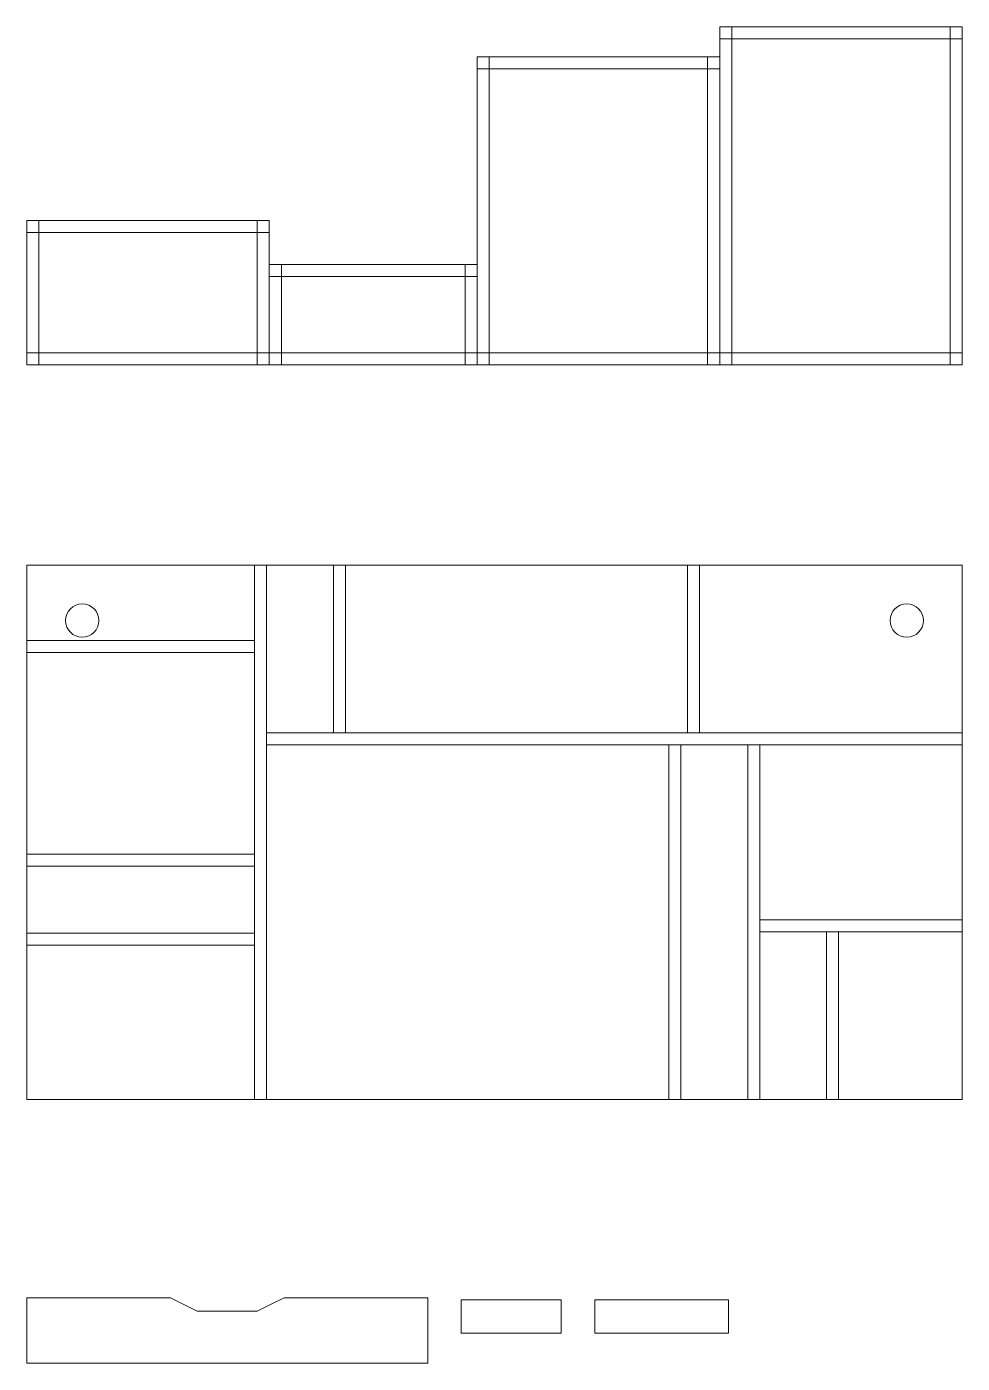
# Model space of a CAD drawing. Header units: millimetres. Extents: x 0 to 1400, y -395 to 1606.
import ezdxf

# ---------------------------------------------------------------- set-up
doc = ezdxf.new("R2010")
doc.units = ezdxf.units.MM
doc.layers.get('0').update_dxf_attribs({"linetype": 'CONTINUOUS', "lineweight": 0})

msp = doc.modelspace()

# ---------------------------------------------------------------- linework, layer by layer
at = {"color": 0}
for points in [[(1037, 1100), (1037, 1606), (1055, 1606), (1055, 1100)], [(1037, 1588), (1037, 1606), (1400, 1606), (1400, 1588)], [(1382, 1100), (1382, 1606), (1400, 1606), (1400, 1100)], [(674, 1543), (674, 1561), (1037, 1561), (1037, 1543)], [(674, 1100), (674, 1561), (692, 1561), (692, 1100)], [(1019, 1100), (1019, 1561), (1037, 1561), (1037, 1100)], [(0, 1100), (0, 1316), (18, 1316), (18, 1100)], [(0, 1298), (0, 1316), (363, 1316), (363, 1298)], [(345, 1100), (345, 1316), (363, 1316), (363, 1100)], [(363, 1100), (363, 1250), (381, 1250), (381, 1100)], [(363, 1232), (363, 1250), (674, 1250), (674, 1232)], [(656, 1100), (656, 1250), (674, 1250), (674, 1100)], [(0, 1100), (0, 1118), (363, 1118), (363, 1100)], [(363, 1100), (363, 1118), (674, 1118), (674, 1100)], [(674, 1100), (674, 1118), (1037, 1118), (1037, 1100)], [(1037, 1100), (1037, 1118), (1400, 1118), (1400, 1100)], [(0, 0), (0, 800), (1400, 800), (1400, 0)], [(341, 0), (341, 800), (359, 800), (359, 0)], [(459, 549), (459, 800), (477, 800), (477, 549)], [(989, 549), (989, 800), (1007, 800), (1007, 549)], [(0, 669), (0, 687), (341, 687), (341, 669)], [(359, 531), (359, 549), (1400, 549), (1400, 531)], [(961, 0), (961, 531), (979, 531), (979, 0)], [(1079, 0), (1079, 531), (1097, 531), (1097, 0)], [(0, 349), (0, 367), (341, 367), (341, 349)], [(1097, 251), (1097, 269), (1400, 269), (1400, 251)], [(0, 231), (0, 249), (341, 249), (341, 231)], [(1197, 0), (1197, 251), (1215, 251), (1215, 0)], [(0, -297), (215, -297), (235, -307), (255, -317), (345, -317), (365, -307), (385, -297), (600, -297), (600, -395), (0, -395)], [(650, -350), (650, -300), (800, -300), (800, -350)], [(850, -350), (850, -300), (1050, -300), (1050, -350)]]:
    msp.add_lwpolyline(points, close=True, dxfattribs=at)
for centre in [(83, 717), (1317, 717)]:
    msp.add_circle(centre, 25, dxfattribs=at)

doc.saveas('drawing.dxf')
